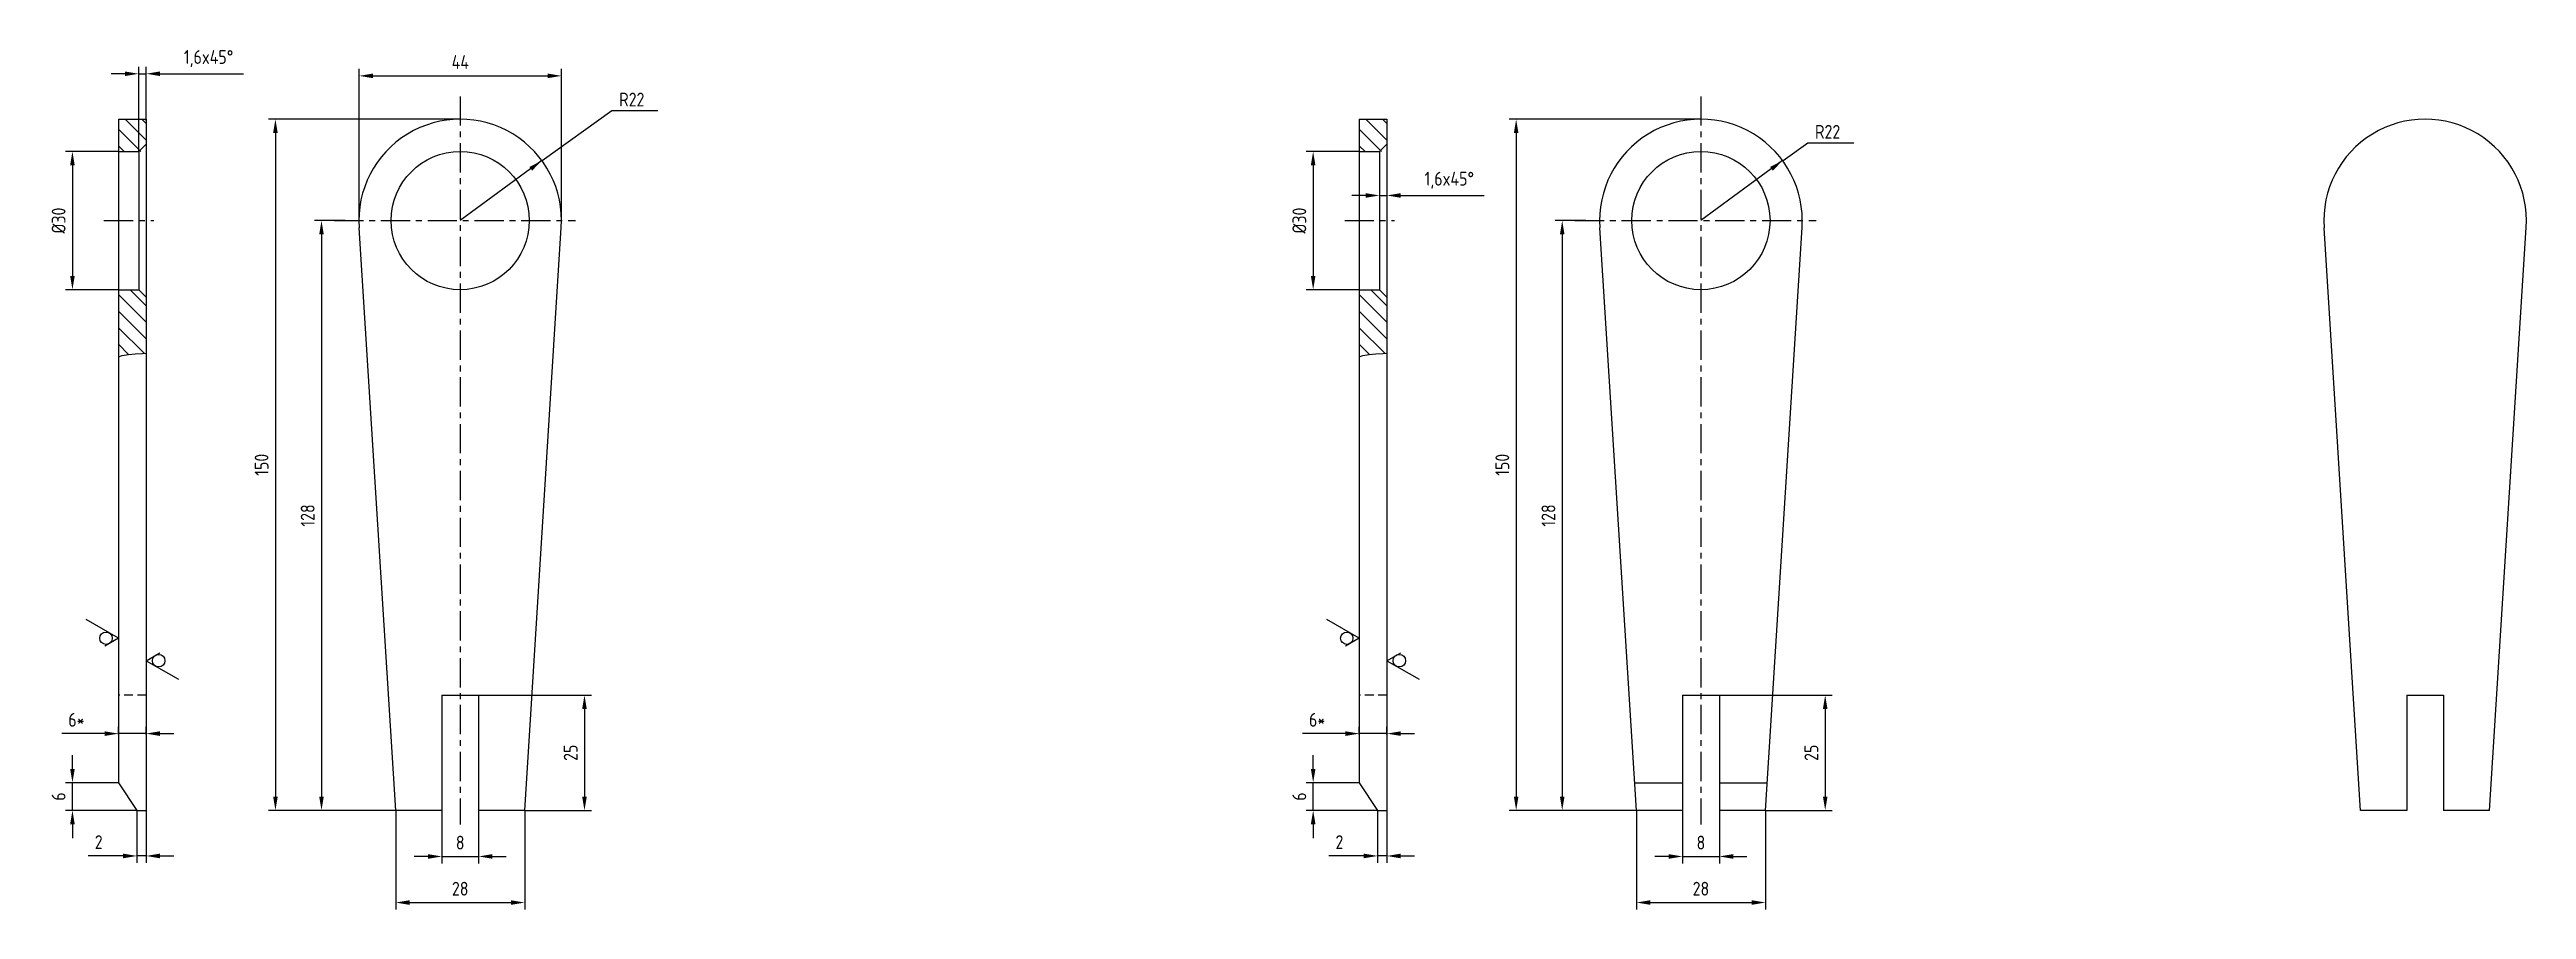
# Model space of a CAD drawing. Header units: millimetres. Extents: x 723 to 1260, y 1435 to 1622.
import ezdxf

# ---------------------------------------------------------------- set-up
doc = ezdxf.new("R2010")
doc.units = ezdxf.units.MM
doc.linetypes.add('CENTER', pattern=[50.8, 31.75, -6.35, 6.35, -6.35])
doc.linetypes.add('HIDDEN', pattern=[9.525, 6.35, -3.175])
for name, color, linetype in [('Bord', 1, 'Continuous'), ('CEN', 5, 'CENTER'), ('Cont', 6, 'Continuous'), ('Dim', 7, 'Continuous'), ('Hatch', 2, 'Continuous'), ('HIDE', 2, 'HIDDEN'), ('Text', 3, 'Continuous')]:
    doc.layers.add(name, color=color, linetype=linetype)
doc.styles.add('Style1', font='romans.shx', dxfattribs={"width": 0.8})
doc.dimstyles.new('LIN1', dxfattribs={"dimtxt": 3, "dimasz": 3, "dimexe": 1.5, "dimexo": 0, "dimgap": 1.5, "dimtad": 1, "dimzin": 13, "dimdsep": 46, "dimtxsty": 'Style1', "dimcen": 0, "dimclrt": 3, "dimadec": 0, "dimazin": 0, "dimtfac": 1, "dimtmove": 0, "dimatfit": 3, "dimfxl": 1, "dimtolj": 1, "dimtzin": 13, "dimarcsym": 0})

# ---------------------------------------------------------------- blocks, each defined once
blk = doc.blocks.new('*D7')
at = {"layer": 'Defpoints', "color": 0, "transparency": 16777216}
for p in [(1006.96, 1599.65), (996.96, 1569.65), (1006.96, 1569.65)]:
    blk.add_point(p, dxfattribs=at)
at = {"layer": 'Dim', "color": 0, "lineweight": -2, "transparency": 16777216}
for p, q in [((1006.96, 1599.65), (995.46, 1599.65)), ((996.96, 1596.65), (996.96, 1572.65)), ((1006.96, 1569.65), (995.46, 1569.65))]:
    blk.add_line(p, q, dxfattribs=at)
at = {"layer": 'Dim', "color": 0, "transparency": 16777216}
for points in [[(996.46, 1596.65), (997.46, 1596.65), (996.96, 1599.65)], [(996.46, 1572.65), (997.46, 1572.65), (996.96, 1569.65)]]:
    blk.add_solid(points, dxfattribs=at)
at = {"layer": 'Dim', "color": 3, "transparency": 16777216, "insert": (993.96, 1584.65), "char_height": 3, "attachment_point": 5, "rotation": 90, "style": 'Style1'}
blk.add_mtext('\\A1;%%C30', dxfattribs=at)
blk = doc.blocks.new('SHERISO_09')
at = {"layer": 'Text'}
for q in [(4.04, 7), (-1.73, 3)]:
    blk.add_line((0, 0), q, dxfattribs=at)
blk.add_circle((0, 2.71), 1.35, dxfattribs=at)
blk = doc.blocks.new('*D8')
at = {"layer": 'Defpoints', "color": 0, "transparency": 16777216}
for p in [(1012.96, 1606.36), (1011.36, 1599.65), (1012.96, 1590.1)]:
    blk.add_point(p, dxfattribs=at)
at = {"layer": 'Dim', "color": 0, "lineweight": -2, "transparency": 16777216}
for p, q in [((1012.96, 1606.36), (1012.96, 1588.6)), ((1011.36, 1599.65), (1011.36, 1588.6)), ((1008.36, 1590.1), (1005.36, 1590.1)), ((1011.36, 1590.1), (1012.96, 1590.1)), ((1015.96, 1590.1), (1034.08, 1590.1))]:
    blk.add_line(p, q, dxfattribs=at)
at = {"layer": 'Dim', "color": 0, "transparency": 16777216}
for points in [[(1008.36, 1590.6), (1008.36, 1589.6), (1011.36, 1590.1)], [(1015.96, 1590.6), (1015.96, 1589.6), (1012.96, 1590.1)]]:
    blk.add_solid(points, dxfattribs=at)
at = {"layer": 'Dim', "color": 3, "transparency": 16777216, "insert": (1026.52, 1593.39), "char_height": 3, "attachment_point": 5, "style": 'Style1'}
blk.add_mtext('\\A1;1,6x45%%D', dxfattribs=at)
blk = doc.blocks.new('*D9')
at = {"layer": 'Defpoints', "color": 0, "transparency": 16777216}
for p in [(1067.14, 1456.65), (1095.14, 1456.65), (1095.14, 1436.65)]:
    blk.add_point(p, dxfattribs=at)
at = {"layer": 'Dim', "color": 0, "lineweight": -2, "transparency": 16777216}
for p, q in [((1067.14, 1456.65), (1067.14, 1435.15)), ((1095.14, 1456.65), (1095.14, 1435.15)), ((1070.14, 1436.65), (1092.14, 1436.65))]:
    blk.add_line(p, q, dxfattribs=at)
at = {"layer": 'Dim', "color": 0, "transparency": 16777216}
for points in [[(1070.14, 1437.15), (1070.14, 1436.15), (1067.14, 1436.65)], [(1092.14, 1437.15), (1092.14, 1436.15), (1095.14, 1436.65)]]:
    blk.add_solid(points, dxfattribs=at)
at = {"layer": 'Dim', "color": 3, "transparency": 16777216, "insert": (1081.14, 1439.65), "char_height": 3, "attachment_point": 5, "style": 'Style1'}
blk.add_mtext('\\A1;28', dxfattribs=at)
blk = doc.blocks.new('*D10')
at = {"layer": 'Defpoints', "color": 0, "transparency": 16777216}
for p in [(1077.14, 1456.65), (1085.14, 1456.65), (1085.14, 1446.65)]:
    blk.add_point(p, dxfattribs=at)
at = {"layer": 'Dim', "color": 0, "lineweight": -2, "transparency": 16777216}
for p, q in [((1077.14, 1456.65), (1077.14, 1445.15)), ((1085.14, 1456.65), (1085.14, 1445.15)), ((1074.14, 1446.65), (1071.14, 1446.65)), ((1077.14, 1446.65), (1085.14, 1446.65)), ((1088.14, 1446.65), (1091.14, 1446.65))]:
    blk.add_line(p, q, dxfattribs=at)
at = {"layer": 'Dim', "color": 0, "transparency": 16777216}
for points in [[(1074.14, 1447.15), (1074.14, 1446.15), (1077.14, 1446.65)], [(1088.14, 1447.15), (1088.14, 1446.15), (1085.14, 1446.65)]]:
    blk.add_solid(points, dxfattribs=at)
at = {"layer": 'Dim', "color": 3, "transparency": 16777216, "insert": (1081.14, 1449.65), "char_height": 3, "attachment_point": 5, "style": 'Style1'}
blk.add_mtext('\\A1;8', dxfattribs=at)
blk = doc.blocks.new('*D11')
at = {"layer": 'Defpoints', "color": 0, "transparency": 16777216}
for p in [(1010.96, 1456.65), (1012.96, 1456.65), (1010.96, 1446.76)]:
    blk.add_point(p, dxfattribs=at)
at = {"layer": 'Dim', "color": 0, "lineweight": -2, "transparency": 16777216}
for p, q in [((1010.96, 1456.65), (1010.96, 1445.26)), ((1012.96, 1456.65), (1012.96, 1445.26)), ((1007.96, 1446.76), (1000.36, 1446.76)), ((1012.96, 1446.76), (1010.96, 1446.76)), ((1015.96, 1446.76), (1018.96, 1446.76))]:
    blk.add_line(p, q, dxfattribs=at)
at = {"layer": 'Dim', "color": 0, "transparency": 16777216}
for points in [[(1007.96, 1447.26), (1007.96, 1446.26), (1010.96, 1446.76)], [(1015.96, 1447.26), (1015.96, 1446.26), (1012.96, 1446.76)]]:
    blk.add_solid(points, dxfattribs=at)
at = {"layer": 'Dim', "color": 3, "transparency": 16777216, "insert": (1002.66, 1449.76), "char_height": 3, "attachment_point": 5, "style": 'Style1'}
blk.add_mtext('\\A1;2', dxfattribs=at)
blk = doc.blocks.new('*D12')
at = {"layer": 'Defpoints', "color": 0, "transparency": 16777216}
for p in [(996.96, 1462.65), (1006.96, 1462.65), (1010.96, 1456.65)]:
    blk.add_point(p, dxfattribs=at)
at = {"layer": 'Dim', "color": 0, "lineweight": -2, "transparency": 16777216}
for p, q in [((996.96, 1465.65), (996.96, 1468.65)), ((1006.96, 1462.65), (995.46, 1462.65)), ((996.96, 1456.65), (996.96, 1462.65)), ((1010.96, 1456.65), (995.46, 1456.65)), ((996.96, 1453.65), (996.96, 1450.65))]:
    blk.add_line(p, q, dxfattribs=at)
at = {"layer": 'Dim', "color": 0, "transparency": 16777216}
for points in [[(996.46, 1465.65), (997.46, 1465.65), (996.96, 1462.65)], [(996.46, 1453.65), (997.46, 1453.65), (996.96, 1456.65)]]:
    blk.add_solid(points, dxfattribs=at)
at = {"layer": 'Dim', "color": 3, "transparency": 16777216, "insert": (993.96, 1459.65), "char_height": 3, "attachment_point": 5, "rotation": 90, "style": 'Style1'}
blk.add_mtext('\\A1;6', dxfattribs=at)
blk = doc.blocks.new('*D13')
at = {"layer": 'Defpoints', "color": 0, "transparency": 16777216}
for p in [(1081.14, 1606.65), (1041.03, 1456.65), (1051.03, 1456.65)]:
    blk.add_point(p, dxfattribs=at)
at = {"layer": 'Dim', "color": 0, "lineweight": -2, "transparency": 16777216}
for p, q in [((1081.14, 1606.65), (1039.53, 1606.65)), ((1041.03, 1603.65), (1041.03, 1459.65)), ((1051.03, 1456.65), (1039.53, 1456.65))]:
    blk.add_line(p, q, dxfattribs=at)
at = {"layer": 'Dim', "color": 0, "transparency": 16777216}
for points in [[(1040.53, 1603.65), (1041.53, 1603.65), (1041.03, 1606.65)], [(1040.53, 1459.65), (1041.53, 1459.65), (1041.03, 1456.65)]]:
    blk.add_solid(points, dxfattribs=at)
at = {"layer": 'Dim', "color": 3, "transparency": 16777216, "insert": (1038.03, 1531.65), "char_height": 3, "attachment_point": 5, "rotation": 90, "style": 'Style1'}
blk.add_mtext('\\A1;150', dxfattribs=at)
blk = doc.blocks.new('*D14')
at = {"layer": 'Defpoints', "color": 0, "transparency": 16777216}
for p in [(1085.14, 1481.65), (1095.14, 1456.65), (1108.12, 1456.65)]:
    blk.add_point(p, dxfattribs=at)
at = {"layer": 'Dim', "color": 0, "lineweight": -2, "transparency": 16777216}
for p, q in [((1085.14, 1481.65), (1109.62, 1481.65)), ((1108.12, 1478.65), (1108.12, 1459.65)), ((1095.14, 1456.65), (1109.62, 1456.65))]:
    blk.add_line(p, q, dxfattribs=at)
at = {"layer": 'Dim', "color": 0, "transparency": 16777216}
for points in [[(1107.62, 1478.65), (1108.62, 1478.65), (1108.12, 1481.65)], [(1107.62, 1459.65), (1108.62, 1459.65), (1108.12, 1456.65)]]:
    blk.add_solid(points, dxfattribs=at)
at = {"layer": 'Dim', "color": 3, "transparency": 16777216, "insert": (1105.12, 1469.15), "char_height": 3, "attachment_point": 5, "rotation": 90, "style": 'Style1'}
blk.add_mtext('\\A1;25', dxfattribs=at)
blk = doc.blocks.new('*D15')
at = {"layer": 'Defpoints', "color": 0, "transparency": 16777216}
for p in [(1006.96, 1473.31), (1006.96, 1473.15), (1012.96, 1473.15)]:
    blk.add_point(p, dxfattribs=at)
at = {"layer": 'Dim', "color": 0, "lineweight": -2, "transparency": 16777216}
for p, q in [((1006.96, 1473.15), (1006.96, 1474.81)), ((1012.96, 1473.15), (1012.96, 1474.81)), ((1003.96, 1473.31), (994.65, 1473.31)), ((1012.96, 1473.31), (1006.96, 1473.31)), ((1015.96, 1473.31), (1018.96, 1473.31))]:
    blk.add_line(p, q, dxfattribs=at)
at = {"layer": 'Dim', "color": 0, "transparency": 16777216}
for points in [[(1003.96, 1473.81), (1003.96, 1472.81), (1006.96, 1473.31)], [(1015.96, 1473.81), (1015.96, 1472.81), (1012.96, 1473.31)]]:
    blk.add_solid(points, dxfattribs=at)
at = {"layer": 'Dim', "color": 3, "transparency": 16777216, "insert": (997.81, 1476.31), "char_height": 3, "attachment_point": 5, "style": 'Style1'}
blk.add_mtext('\\A1;6*', dxfattribs=at)
blk = doc.blocks.new('*D16')
at = {"layer": 'Defpoints', "color": 0, "transparency": 16777216}
for p in [(1056.14, 1584.65), (1051.03, 1456.65), (1067.14, 1456.65)]:
    blk.add_point(p, dxfattribs=at)
at = {"layer": 'Dim', "color": 0, "lineweight": -2, "transparency": 16777216}
for p, q in [((1056.14, 1584.65), (1049.53, 1584.65)), ((1051.03, 1581.65), (1051.03, 1459.65)), ((1067.14, 1456.65), (1049.53, 1456.65))]:
    blk.add_line(p, q, dxfattribs=at)
at = {"layer": 'Dim', "color": 0, "transparency": 16777216}
for points in [[(1050.53, 1581.65), (1051.53, 1581.65), (1051.03, 1584.65)], [(1050.53, 1459.65), (1051.53, 1459.65), (1051.03, 1456.65)]]:
    blk.add_solid(points, dxfattribs=at)
at = {"layer": 'Dim', "color": 3, "transparency": 16777216, "insert": (1048.03, 1520.65), "char_height": 3, "attachment_point": 5, "rotation": 90, "style": 'Style1'}
blk.add_mtext('\\A1;128', dxfattribs=at)
blk = doc.blocks.new('*D23')
at = {"layer": 'Defpoints', "color": 0, "transparency": 16777216}
for p in [(737.61, 1599.65), (727.61, 1569.65), (737.61, 1569.65)]:
    blk.add_point(p, dxfattribs=at)
at = {"layer": 'Dim', "color": 0, "lineweight": -2, "transparency": 16777216}
for p, q in [((737.61, 1599.65), (726.11, 1599.65)), ((727.61, 1596.65), (727.61, 1572.65)), ((737.61, 1569.65), (726.11, 1569.65))]:
    blk.add_line(p, q, dxfattribs=at)
at = {"layer": 'Dim', "color": 0, "transparency": 16777216}
for points in [[(727.11, 1596.65), (728.11, 1596.65), (727.61, 1599.65)], [(727.11, 1572.65), (728.11, 1572.65), (727.61, 1569.65)]]:
    blk.add_solid(points, dxfattribs=at)
at = {"layer": 'Dim', "color": 3, "transparency": 16777216, "insert": (724.61, 1584.65), "char_height": 3, "attachment_point": 5, "rotation": 90, "style": 'Style1'}
blk.add_mtext('\\A1;%%C30', dxfattribs=at)
blk = doc.blocks.new('*D24')
at = {"layer": 'Defpoints', "color": 0, "transparency": 16777216}
for p in [(743.61, 1616.51), (743.61, 1606.36), (742.01, 1599.65)]:
    blk.add_point(p, dxfattribs=at)
at = {"layer": 'Dim', "color": 0, "lineweight": -2, "transparency": 16777216}
for p, q in [((739.01, 1616.51), (736.01, 1616.51)), ((742.01, 1599.65), (742.01, 1618.01)), ((742.01, 1616.51), (743.61, 1616.51)), ((743.61, 1606.36), (743.61, 1618.01)), ((746.61, 1616.51), (764.73, 1616.51))]:
    blk.add_line(p, q, dxfattribs=at)
at = {"layer": 'Dim', "color": 0, "transparency": 16777216}
for points in [[(739.01, 1617.01), (739.01, 1616.01), (742.01, 1616.51)], [(746.61, 1617.01), (746.61, 1616.01), (743.61, 1616.51)]]:
    blk.add_solid(points, dxfattribs=at)
at = {"layer": 'Dim', "color": 3, "transparency": 16777216, "insert": (757.17, 1619.8), "char_height": 3, "attachment_point": 5, "style": 'Style1'}
blk.add_mtext('\\A1;1,6x45%%D', dxfattribs=at)
blk = doc.blocks.new('*D25')
at = {"layer": 'Defpoints', "color": 0, "transparency": 16777216}
for p in [(833.79, 1616.06), (789.85, 1584.65), (833.79, 1584.65)]:
    blk.add_point(p, dxfattribs=at)
at = {"layer": 'Dim', "color": 0, "lineweight": -2, "transparency": 16777216}
for p, q in [((789.85, 1584.65), (789.85, 1617.56)), ((792.85, 1616.06), (830.79, 1616.06)), ((833.79, 1584.65), (833.79, 1617.56))]:
    blk.add_line(p, q, dxfattribs=at)
at = {"layer": 'Dim', "color": 0, "transparency": 16777216}
for points in [[(792.85, 1616.56), (792.85, 1615.56), (789.85, 1616.06)], [(830.79, 1616.56), (830.79, 1615.56), (833.79, 1616.06)]]:
    blk.add_solid(points, dxfattribs=at)
at = {"layer": 'Dim', "color": 3, "transparency": 16777216, "insert": (811.82, 1619.06), "char_height": 3, "attachment_point": 5, "style": 'Style1'}
blk.add_mtext('\\A1;44', dxfattribs=at)
blk = doc.blocks.new('*D26')
at = {"layer": 'Defpoints', "color": 0, "transparency": 16777216}
for p in [(797.79, 1456.65), (825.79, 1456.65), (825.79, 1436.65)]:
    blk.add_point(p, dxfattribs=at)
at = {"layer": 'Dim', "color": 0, "lineweight": -2, "transparency": 16777216}
for p, q in [((797.79, 1456.65), (797.79, 1435.15)), ((825.79, 1456.65), (825.79, 1435.15)), ((800.79, 1436.65), (822.79, 1436.65))]:
    blk.add_line(p, q, dxfattribs=at)
at = {"layer": 'Dim', "color": 0, "transparency": 16777216}
for points in [[(800.79, 1437.15), (800.79, 1436.15), (797.79, 1436.65)], [(822.79, 1437.15), (822.79, 1436.15), (825.79, 1436.65)]]:
    blk.add_solid(points, dxfattribs=at)
at = {"layer": 'Dim', "color": 3, "transparency": 16777216, "insert": (811.79, 1439.65), "char_height": 3, "attachment_point": 5, "style": 'Style1'}
blk.add_mtext('\\A1;28', dxfattribs=at)
blk = doc.blocks.new('*D27')
at = {"layer": 'Defpoints', "color": 0, "transparency": 16777216}
for p in [(807.79, 1456.65), (815.79, 1456.65), (815.79, 1446.65)]:
    blk.add_point(p, dxfattribs=at)
at = {"layer": 'Dim', "color": 0, "lineweight": -2, "transparency": 16777216}
for p, q in [((807.79, 1456.65), (807.79, 1445.15)), ((815.79, 1456.65), (815.79, 1445.15)), ((804.79, 1446.65), (801.79, 1446.65)), ((807.79, 1446.65), (815.79, 1446.65)), ((818.79, 1446.65), (821.79, 1446.65))]:
    blk.add_line(p, q, dxfattribs=at)
at = {"layer": 'Dim', "color": 0, "transparency": 16777216}
for points in [[(804.79, 1447.15), (804.79, 1446.15), (807.79, 1446.65)], [(818.79, 1447.15), (818.79, 1446.15), (815.79, 1446.65)]]:
    blk.add_solid(points, dxfattribs=at)
at = {"layer": 'Dim', "color": 3, "transparency": 16777216, "insert": (811.79, 1449.65), "char_height": 3, "attachment_point": 5, "style": 'Style1'}
blk.add_mtext('\\A1;8', dxfattribs=at)
blk = doc.blocks.new('*D28')
at = {"layer": 'Defpoints', "color": 0, "transparency": 16777216}
for p in [(741.61, 1456.65), (743.61, 1456.65), (741.61, 1446.76)]:
    blk.add_point(p, dxfattribs=at)
at = {"layer": 'Dim', "color": 0, "lineweight": -2, "transparency": 16777216}
for p, q in [((741.61, 1456.65), (741.61, 1445.26)), ((743.61, 1456.65), (743.61, 1445.26)), ((738.61, 1446.76), (731.01, 1446.76)), ((743.61, 1446.76), (741.61, 1446.76)), ((746.61, 1446.76), (749.61, 1446.76))]:
    blk.add_line(p, q, dxfattribs=at)
at = {"layer": 'Dim', "color": 0, "transparency": 16777216}
for points in [[(738.61, 1447.26), (738.61, 1446.26), (741.61, 1446.76)], [(746.61, 1447.26), (746.61, 1446.26), (743.61, 1446.76)]]:
    blk.add_solid(points, dxfattribs=at)
at = {"layer": 'Dim', "color": 3, "transparency": 16777216, "insert": (733.31, 1449.76), "char_height": 3, "attachment_point": 5, "style": 'Style1'}
blk.add_mtext('\\A1;2', dxfattribs=at)
blk = doc.blocks.new('*D29')
at = {"layer": 'Defpoints', "color": 0, "transparency": 16777216}
for p in [(727.61, 1462.65), (737.61, 1462.65), (741.61, 1456.65)]:
    blk.add_point(p, dxfattribs=at)
at = {"layer": 'Dim', "color": 0, "lineweight": -2, "transparency": 16777216}
for p, q in [((727.61, 1465.65), (727.61, 1468.65)), ((737.61, 1462.65), (726.11, 1462.65)), ((727.61, 1456.65), (727.61, 1462.65)), ((741.61, 1456.65), (726.11, 1456.65)), ((727.61, 1453.65), (727.61, 1450.65))]:
    blk.add_line(p, q, dxfattribs=at)
at = {"layer": 'Dim', "color": 0, "transparency": 16777216}
for points in [[(727.11, 1465.65), (728.11, 1465.65), (727.61, 1462.65)], [(727.11, 1453.65), (728.11, 1453.65), (727.61, 1456.65)]]:
    blk.add_solid(points, dxfattribs=at)
at = {"layer": 'Dim', "color": 3, "transparency": 16777216, "insert": (724.61, 1459.65), "char_height": 3, "attachment_point": 5, "rotation": 90, "style": 'Style1'}
blk.add_mtext('\\A1;6', dxfattribs=at)
blk = doc.blocks.new('*D30')
at = {"layer": 'Defpoints', "color": 0, "transparency": 16777216}
for p in [(811.79, 1606.65), (771.68, 1456.65), (781.68, 1456.65)]:
    blk.add_point(p, dxfattribs=at)
at = {"layer": 'Dim', "color": 0, "lineweight": -2, "transparency": 16777216}
for p, q in [((811.79, 1606.65), (770.18, 1606.65)), ((771.68, 1603.65), (771.68, 1459.65)), ((781.68, 1456.65), (770.18, 1456.65))]:
    blk.add_line(p, q, dxfattribs=at)
at = {"layer": 'Dim', "color": 0, "transparency": 16777216}
for points in [[(771.18, 1603.65), (772.18, 1603.65), (771.68, 1606.65)], [(771.18, 1459.65), (772.18, 1459.65), (771.68, 1456.65)]]:
    blk.add_solid(points, dxfattribs=at)
at = {"layer": 'Dim', "color": 3, "transparency": 16777216, "insert": (768.68, 1531.65), "char_height": 3, "attachment_point": 5, "rotation": 90, "style": 'Style1'}
blk.add_mtext('\\A1;150', dxfattribs=at)
blk = doc.blocks.new('*D31')
at = {"layer": 'Defpoints', "color": 0, "transparency": 16777216}
for p in [(815.79, 1481.65), (825.79, 1456.65), (838.77, 1456.65)]:
    blk.add_point(p, dxfattribs=at)
at = {"layer": 'Dim', "color": 0, "lineweight": -2, "transparency": 16777216}
for p, q in [((815.79, 1481.65), (840.27, 1481.65)), ((838.77, 1478.65), (838.77, 1459.65)), ((825.79, 1456.65), (840.27, 1456.65))]:
    blk.add_line(p, q, dxfattribs=at)
at = {"layer": 'Dim', "color": 0, "transparency": 16777216}
for points in [[(838.27, 1478.65), (839.27, 1478.65), (838.77, 1481.65)], [(838.27, 1459.65), (839.27, 1459.65), (838.77, 1456.65)]]:
    blk.add_solid(points, dxfattribs=at)
at = {"layer": 'Dim', "color": 3, "transparency": 16777216, "insert": (835.77, 1469.15), "char_height": 3, "attachment_point": 5, "rotation": 90, "style": 'Style1'}
blk.add_mtext('\\A1;25', dxfattribs=at)
blk = doc.blocks.new('*D32')
at = {"layer": 'Defpoints', "color": 0, "transparency": 16777216}
for p in [(737.61, 1473.31), (737.61, 1473.15), (743.61, 1473.15)]:
    blk.add_point(p, dxfattribs=at)
at = {"layer": 'Dim', "color": 0, "lineweight": -2, "transparency": 16777216}
for p, q in [((737.61, 1473.15), (737.61, 1474.81)), ((743.61, 1473.15), (743.61, 1474.81)), ((734.61, 1473.31), (725.3, 1473.31)), ((743.61, 1473.31), (737.61, 1473.31)), ((746.61, 1473.31), (749.61, 1473.31))]:
    blk.add_line(p, q, dxfattribs=at)
at = {"layer": 'Dim', "color": 0, "transparency": 16777216}
for points in [[(734.61, 1473.81), (734.61, 1472.81), (737.61, 1473.31)], [(746.61, 1473.81), (746.61, 1472.81), (743.61, 1473.31)]]:
    blk.add_solid(points, dxfattribs=at)
at = {"layer": 'Dim', "color": 3, "transparency": 16777216, "insert": (728.46, 1476.31), "char_height": 3, "attachment_point": 5, "style": 'Style1'}
blk.add_mtext('\\A1;6*', dxfattribs=at)
blk = doc.blocks.new('*D33')
at = {"layer": 'Defpoints', "color": 0, "transparency": 16777216}
for p in [(786.79, 1584.65), (781.68, 1456.65), (797.79, 1456.65)]:
    blk.add_point(p, dxfattribs=at)
at = {"layer": 'Dim', "color": 0, "lineweight": -2, "transparency": 16777216}
for p, q in [((786.79, 1584.65), (780.18, 1584.65)), ((781.68, 1581.65), (781.68, 1459.65)), ((797.79, 1456.65), (780.18, 1456.65))]:
    blk.add_line(p, q, dxfattribs=at)
at = {"layer": 'Dim', "color": 0, "transparency": 16777216}
for points in [[(781.18, 1581.65), (782.18, 1581.65), (781.68, 1584.65)], [(781.18, 1459.65), (782.18, 1459.65), (781.68, 1456.65)]]:
    blk.add_solid(points, dxfattribs=at)
at = {"layer": 'Dim', "color": 3, "transparency": 16777216, "insert": (778.68, 1520.65), "char_height": 3, "attachment_point": 5, "rotation": 90, "style": 'Style1'}
blk.add_mtext('\\A1;128', dxfattribs=at)

msp = doc.modelspace()

# ---------------------------------------------------------------- hatches: boundary and pattern name
at = {"layer": 'Hatch'}
h = msp.add_hatch(dxfattribs=at)
h.set_pattern_fill('ANSI31', color=256, scale=0.8, angle=90, style=0)
h.set_pattern_definition([(135, (-269.3497, 0), (-1.7960512, -1.7960512), [])])
h.paths.add_polyline_path([(737.614, 1555.112), (738.391, 1555.352), (739.765, 1555.597), (741.243, 1555.742), (742.831, 1555.831), (743.614, 1555.869), (743.614, 1569.65), (737.614, 1569.65)])
h.paths.add_polyline_path([(737.614, 1599.65), (743.614, 1599.65), (743.614, 1606.65), (737.614, 1606.65)])
h = msp.add_hatch(dxfattribs=at)
h.set_pattern_fill('ANSI31', color=256, scale=0.8, angle=90, style=0)
h.paths.add_polyline_path([(1006.964, 1555.112), (1007.741, 1555.352), (1009.115, 1555.597), (1010.593, 1555.742), (1012.18, 1555.831), (1012.964, 1555.869), (1012.964, 1569.65), (1006.964, 1569.65)])
h.paths.add_polyline_path([(1006.964, 1599.65), (1012.964, 1599.65), (1012.964, 1606.65), (1006.964, 1606.65)])

# ---------------------------------------------------------------- linework, layer by layer
at = {"layer": 'Bord'}
for points in [[(737.614, 1555.112), (738.391, 1555.352), (739.765, 1555.597), (741.243, 1555.742), (742.831, 1555.831), (743.614, 1555.869)], [(1006.964, 1555.112), (1007.741, 1555.352), (1009.115, 1555.597), (1010.593, 1555.742), (1012.18, 1555.831), (1012.964, 1555.869)]]:
    msp.add_lwpolyline(points, dxfattribs=at)
at = {"layer": 'CEN', "lineweight": -3, "ltscale": 0.2}
for p, q in [((811.79, 1611.61), (811.79, 1453.571)), ((1081.14, 1611.61), (1081.14, 1453.571)), ((734.451, 1584.65), (745.291, 1584.65)), ((784.413, 1584.65), (836.79, 1584.65)), ((1003.801, 1584.65), (1014.64, 1584.65)), ((1053.763, 1584.65), (1106.14, 1584.65))]:
    msp.add_line(p, q, dxfattribs=at)
at = {"layer": 'Cont'}
for p, q in [((737.614, 1606.65), (743.614, 1606.65)), ((737.614, 1606.65), (737.614, 1584.65)), ((737.614, 1606.65), (743.614, 1606.65)), ((743.614, 1606.65), (743.614, 1584.65)), ((1006.964, 1606.65), (1012.964, 1606.65)), ((1006.964, 1606.65), (1006.964, 1584.65)), ((1006.964, 1606.65), (1012.964, 1606.65)), ((1012.964, 1606.65), (1012.964, 1584.65)), ((737.614, 1599.65), (742.014, 1599.65)), ((742.014, 1599.65), (743.614, 1601.25)), ((742.014, 1599.65), (742.014, 1569.65)), ((1006.964, 1599.65), (1011.364, 1599.65)), ((1011.364, 1599.65), (1012.964, 1601.25)), ((1011.364, 1599.65), (1011.364, 1569.65)), ((737.614, 1584.65), (737.614, 1462.65)), ((743.614, 1584.65), (743.614, 1456.65)), ((797.287, 1464.65), (789.846, 1583.091)), ((825.79, 1456.65), (833.737, 1583.116)), ((1006.964, 1584.65), (1006.964, 1462.65)), ((1012.964, 1584.65), (1012.964, 1456.65)), ((1066.637, 1464.65), (1059.195, 1583.091)), ((1095.14, 1456.65), (1103.086, 1583.116)), ((1223.854, 1464.65), (1216.412, 1583.091)), ((1252.357, 1456.65), (1260.303, 1583.116)), ((737.614, 1569.65), (742.014, 1569.65)), ((742.014, 1569.65), (743.614, 1568.05)), ((1006.964, 1569.65), (1011.364, 1569.65)), ((1011.364, 1569.65), (1012.964, 1568.05)), ((807.79, 1481.66), (815.79, 1481.65)), ((807.79, 1481.66), (807.79, 1456.65)), ((815.79, 1481.65), (815.79, 1456.65)), ((1077.14, 1481.66), (1085.14, 1481.65)), ((1077.14, 1481.66), (1077.14, 1456.65)), ((1085.14, 1481.65), (1085.14, 1456.65)), ((1234.357, 1481.66), (1242.357, 1481.65)), ((1234.357, 1481.66), (1234.357, 1456.65)), ((1242.357, 1481.65), (1242.357, 1456.65)), ((737.614, 1462.65), (741.614, 1456.65)), ((797.79, 1456.65), (797.287, 1464.65)), ((1006.964, 1462.65), (1010.964, 1456.65)), ((1067.14, 1456.65), (1066.637, 1464.65)), ((1066.763, 1462.65), (1077.14, 1462.65)), ((1085.14, 1462.65), (1095.517, 1462.65)), ((1224.357, 1456.65), (1223.854, 1464.65)), ((741.614, 1456.65), (743.614, 1456.65)), ((807.79, 1456.65), (797.79, 1456.65)), ((825.79, 1456.65), (815.79, 1456.65)), ((1010.964, 1456.65), (1012.964, 1456.65)), ((1077.14, 1456.65), (1067.14, 1456.65)), ((1095.14, 1456.65), (1085.14, 1456.65)), ((1234.357, 1456.65), (1224.357, 1456.65)), ((1252.357, 1456.65), (1242.357, 1456.65))]:
    msp.add_line(p, q, dxfattribs=at)
for centre in [(811.79, 1584.65), (1081.14, 1584.65)]:
    msp.add_circle(centre, 15, dxfattribs=at)
for centre in [(811.79, 1584.65), (1081.14, 1584.65), (1238.357, 1584.65)]:
    msp.add_arc(centre, 22, 356.00131, 184.06504, dxfattribs=at)
at = {"layer": 'Dim'}
for p, q in [((829.616, 1597.672), (844.718, 1608.532)), ((844.718, 1608.532), (854.724, 1608.532)), ((1098.966, 1597.672), (1104.328, 1601.528)), ((1104.328, 1601.528), (1114.334, 1601.528))]:
    msp.add_line(p, q, dxfattribs=at)
at = {"layer": 'HIDE', "lineweight": -3, "ltscale": 0.3}
for p, q in [((743.614, 1481.66), (737.614, 1481.66)), ((1012.964, 1481.66), (1006.964, 1481.66))]:
    msp.add_line(p, q, dxfattribs=at)

# ---------------------------------------------------------------- block references
at = {"layer": 'Dim'}
for p, rotation in [((737.614, 1494.003), 90), ((1006.964, 1494.003), 90), ((743.614, 1489.137), 270), ((1012.964, 1489.137), 270)]:
    msp.add_blockref('SHERISO_09', p, dxfattribs=dict(at, rotation=rotation))

# ---------------------------------------------------------------- texts
at = {"layer": 'Text', "style": 'Style1', "width": 0.8}
for p in [(846.298, 1609.415), (1105.907, 1602.411)]:
    msp.add_text('R22', height=3, dxfattribs=at).set_placement(p)

# ---------------------------------------------------------------- dimensions: what is measured, and where the dimension line sits
at = {"layer": 'Dim'}
for base, p1, p2, text, picture, middle in [((743.614, 1616.511), (742.014, 1599.65), (743.614, 1606.357), '1,6x45%%D', '*D24', (757.172, 1619.797)), ((1012.964, 1590.1), (1011.364, 1599.65), (1012.964, 1606.357), '1,6x45%%D', '*D8', (1026.521, 1593.385)), ((737.614, 1473.311), (743.614, 1473.153), (737.614, 1473.153), '<>*', '*D32', (728.457, 1476.311)), ((1006.964, 1473.311), (1012.964, 1473.153), (1006.964, 1473.153), '<>*', '*D15', (997.807, 1476.311))]:
    dim = msp.add_linear_dim(base=base, p1=p1, p2=p2, text=text, dimstyle='LIN1', dxfattribs=at)
    dim.commit()
    dim.dimension.update_dxf_attribs({"geometry": picture, "text_midpoint": middle})
dim = msp.add_linear_dim(base=(833.79, 1616.057), p1=(789.846, 1584.65), p2=(833.79, 1584.65), dimstyle='LIN1', override={"dimdec": 0}, dxfattribs=at)
dim.commit()
dim.dimension.update_dxf_attribs({"geometry": '*D25', "text_midpoint": (811.818, 1619.057)})
for base, p1, p2, picture, middle in [((771.682, 1456.65), (811.79, 1606.65), (781.682, 1456.65), '*D30', (768.682, 1531.65)), ((1041.031, 1456.65), (1081.14, 1606.65), (1051.031, 1456.65), '*D13', (1038.031, 1531.65)), ((781.682, 1456.65), (786.79, 1584.65), (797.79, 1456.65), '*D33', (778.682, 1520.65)), ((1051.031, 1456.65), (1056.14, 1584.65), (1067.14, 1456.65), '*D16', (1048.031, 1520.65)), ((838.774, 1456.65), (815.79, 1481.65), (825.79, 1456.65), '*D31', (835.774, 1469.15)), ((1108.124, 1456.65), (1085.14, 1481.65), (1095.14, 1456.65), '*D14', (1105.124, 1469.15)), ((727.614, 1462.65), (741.614, 1456.65), (737.614, 1462.65), '*D29', (724.614, 1459.65)), ((996.964, 1462.65), (1010.964, 1456.65), (1006.964, 1462.65), '*D12', (993.964, 1459.65))]:
    dim = msp.add_linear_dim(base=base, p1=p1, p2=p2, angle=90, dimstyle='LIN1', dxfattribs=at)
    dim.commit()
    dim.dimension.update_dxf_attribs({"geometry": picture, "text_midpoint": middle})
for base, p1, p2, picture, middle in [((727.609, 1569.65), (737.614, 1599.65), (737.614, 1569.65), '*D23', (724.609, 1584.65)), ((996.958, 1569.65), (1006.964, 1599.65), (1006.964, 1569.65), '*D7', (993.958, 1584.65))]:
    dim = msp.add_linear_dim(base=base, p1=p1, p2=p2, angle=90, text='%%C<>', dimstyle='LIN1', dxfattribs=at)
    dim.commit()
    dim.dimension.update_dxf_attribs({"geometry": picture, "text_midpoint": middle})
for base, p1, p2, picture, middle in [((741.614, 1446.762), (743.614, 1456.65), (741.614, 1456.65), '*D28', (733.314, 1449.762)), ((825.79, 1436.65), (797.79, 1456.65), (825.79, 1456.65), '*D26', (811.79, 1439.65)), ((815.79, 1446.65), (807.79, 1456.65), (815.79, 1456.65), '*D27', (811.79, 1449.65)), ((1010.964, 1446.762), (1012.964, 1456.65), (1010.964, 1456.65), '*D11', (1002.664, 1449.762)), ((1095.14, 1436.65), (1067.14, 1456.65), (1095.14, 1456.65), '*D9', (1081.14, 1439.65)), ((1085.14, 1446.65), (1077.14, 1456.65), (1085.14, 1456.65), '*D10', (1081.14, 1449.65))]:
    dim = msp.add_linear_dim(base=base, p1=p1, p2=p2, dimstyle='LIN1', dxfattribs=at)
    dim.commit()
    dim.dimension.update_dxf_attribs({"geometry": picture, "text_midpoint": middle})

# ---------------------------------------------------------------- leaders
for points in [[(829.528, 1597.665), (811.79, 1584.65)], [(1098.877, 1597.665), (1081.14, 1584.65)]]:
    msp.add_leader(points, dimstyle='LIN1', dxfattribs=at)

doc.saveas('drawing.dxf')
